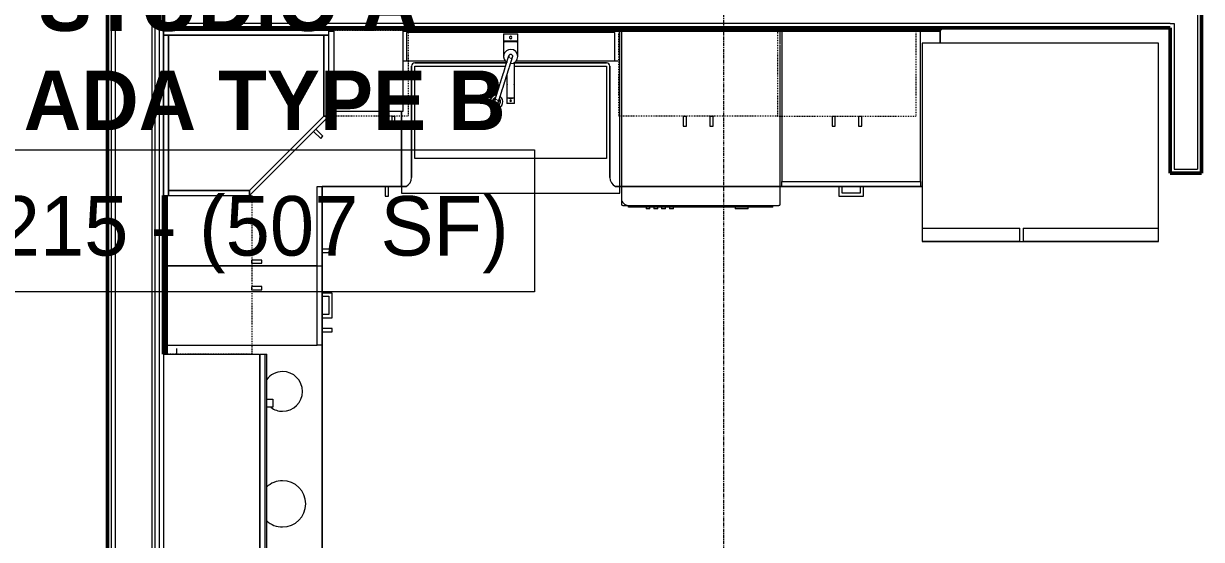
# Model space of a CAD drawing. Header units: inches. Extents: x -4218 to -1830, y 9767 to 12426.
# Drawn here: x -2933.2 to -2755.1, y 11369.9 to 11447.9 of the extents above; entities that cross this region are included whole.
import ezdxf

# ---------------------------------------------------------------- set-up
doc = ezdxf.new("R2010")
doc.units = ezdxf.units.IN
doc.header["$MEASUREMENT"] = 0
doc.linetypes.add('Dash', pattern=[0.25, 0.125, -0.125])
doc.linetypes.add('Grid Line 1_2_', pattern=[0.875, 0.5, -0.125, 0.125, -0.125])
for name, color, linetype, lineweight in [('0-1', 7, 'Continuous', 5), ('0-2', 252, 'Continuous', 9), ('A-AREA-IDEN', 2, 'Continuous', 9), ('A-WALL-1', 7, 'Continuous', 50), ('A-WALL-2', 250, 'Continuous', 13), ('A-WALL-3', 253, 'Continuous', 9), ('A-WALL-4', 252, 'Continuous', 9), ('A-WALL-5', 254, 'Continuous', 9), ('A-WALL-7', 113, 'Continuous', 9), ('I-WALL-1', 7, 'Continuous', 50), ('P-SANR-FIXT-1', 10, 'Continuous', 9), ('P-SANR-FIXT-3', 252, 'Continuous', 9), ('Q-CASE', 31, 'Continuous', 9), ('Q-CASE-1', 253, 'Continuous', 9), ('Q-CASE-2', 252, 'Continuous', 9), ('Q-CASE-3', 10, 'Continuous', 9), ('Q-CASE-4', 10, 'Dash', 9), ('Q-CASE-5', 254, 'Continuous', 9), ('Q-SPCQ-1', 10, 'Continuous', 9), ('Q-SPCQ-2', 253, 'Continuous', 9), ('Q-SPCQ-3', 252, 'Continuous', 9), ('Q-SPCQ-4', 254, 'Continuous', 9), ('S-GRID-1', 1, 'Grid Line 1_2_', 9)]:
    doc.layers.add(name, color=color, linetype=linetype, lineweight=lineweight)
doc.styles.add('Century Gothic', font='ufonts.com_century-gothic.ttf', dxfattribs={"height": 9})
doc.styles.add('Century Gothic_B', font='GOTHICB.TTF', dxfattribs={"height": 9})

# ---------------------------------------------------------------- blocks, each defined once
blk = doc.blocks.new('Refrigerator_-_Side-by-Side_6047 - 36_ X 30_-345559-BACKGROUND - 2ND FLOOR')
at = {"layer": 'Q-SPCQ-1'}
for p, q in [((17.87, 14.42), (-17.88, 14.42)), ((-17.88, 14.42), (-17.88, -15.58)), ((17.87, -15.58), (17.87, 14.42)), ((-17.88, -13.58), (-3.13, -13.58)), ((-17.88, -13.58), (-17.88, -15.58)), ((-3.13, -15.58), (-3.13, -13.58)), ((-2.63, -13.58), (17.87, -13.58)), ((-2.63, -13.58), (-2.63, -15.58)), ((17.87, -15.58), (17.87, -13.58)), ((-17.88, -15.58), (17.87, -15.58)), ((-3.13, -15.58), (-17.88, -15.58)), ((17.87, -15.58), (-2.63, -15.58))]:
    blk.add_line(p, q, dxfattribs=at)
blk = doc.blocks.new('Range - 24_ x 30_-V160-BACKGROUND - 2ND FLOOR')
at = {"layer": 'Q-SPCQ-1'}
blk.add_line((29.12, 22), (30, 22), dxfattribs=at)
for centre, radius, start, end in [((6.5, 6), 3.5, 81.0228, 98.9772), ((6.5, 6), 3.5, 136.4272, 180), ((6.5, 6), 3.5, 360, 43.6191), ((23.5, 6), 3, 143.9133, 180), ((23.5, 6), 3, 360, 53.8773), ((6.5, 6), 3.5, 180, 0), ((23.5, 6), 3, 180, 360)]:
    blk.add_arc(centre, radius, start, end, dxfattribs=at)
blk = doc.blocks.new('Dishwasher_15404 - 34_ counter-V15-BACKGROUND - 2ND FLOOR')
at = {"layer": 'Q-SPCQ-1'}
for p, q in [((26.68, 0), (24, 0)), ((26.87, -22.93), (26.87, -0.2)), ((27.12, -1.09), (26.87, -1.09)), ((27.12, -1.09), (27.12, -22.91)), ((27.37, -4.82), (27.12, -4.82)), ((27.37, -4.82), (27.37, -5.81)), ((27.12, -6.79), (27.37, -6.79)), ((27.37, -5.81), (27.37, -6.79)), ((27.37, -16.15), (27.12, -16.15)), ((27.12, -16.74), (27.37, -16.74)), ((27.37, -17.33), (27.12, -17.33)), ((27.37, -16.15), (27.37, -16.74)), ((27.37, -17.33), (27.37, -17.92)), ((27.12, -17.92), (27.37, -17.92)), ((27.37, -18.51), (27.12, -18.51)), ((27.12, -19.1), (27.37, -19.1)), ((27.37, -18.51), (27.37, -19.1)), ((27.37, -19.69), (27.12, -19.69)), ((27.12, -20.28), (27.37, -20.28)), ((27.37, -19.69), (27.37, -20.28)), ((27.12, -22.91), (26.87, -22.91)), ((26.87, -23.8), (26.87, -22.93)), ((24, -24), (25.8, -24)), ((25.8, -24), (26.68, -24))]:
    blk.add_line(p, q, dxfattribs=at)
for centre, radius, start, end in [((26.68, -0.2), 0.197, 360, 90), ((26.68, -0.2), 0.197, 15, 90), ((25.8, -22.93), 1.07, 270, 0), ((26.68, -23.8), 0.197, 270, 0)]:
    blk.add_arc(centre, radius, start, end, dxfattribs=at)
at = {"layer": 'Q-SPCQ-2'}
for p, q in [((0.37, 0), (0, 0)), ((0, -24), (0.37, -24))]:
    blk.add_line(p, q, dxfattribs=at)
at = {"layer": 'Q-SPCQ-3'}
for p, q in [((2.55, 0), (0.37, 0)), ((24, 0), (2.64, 0)), ((0.37, -24), (5.07, -24)), ((5.1, -24), (24, -24))]:
    blk.add_line(p, q, dxfattribs=at)
at = {"layer": 'Q-SPCQ-4'}
blk.add_line((0, 0), (0, -24), dxfattribs=at)
blk = doc.blocks.new('30quot_MicrowaveVent_11166 - 70cm miele oven-2322118-BACKGROUND - 2ND FLOOR')
at = {"layer": 'Q-CASE-3'}
for p, q in [((-14.2, -14.49), (-14.2, 0)), ((15.68, 0), (-14.2, 0)), ((15.68, 0), (15.68, -14.49)), ((15.68, -14.49), (-14.2, -14.49)), ((-14.2, -14.61), (15.68, -14.61)), ((-14.2, -15.39), (-14.2, -14.61)), ((-14.2, -15.6), (-14.2, -15.39)), ((-14.2, -15.39), (15.68, -15.39)), ((-14.2, -15.6), (15.68, -15.6)), ((7.69, -16.55), (7.69, -15.63)), ((8.88, -15.63), (8.88, -16.55)), ((15.68, -14.61), (15.68, -15.39)), ((15.68, -15.39), (15.68, -15.6)), ((7.69, -16.6), (8.88, -16.6))]:
    blk.add_line(p, q, dxfattribs=at)
blk = doc.blocks.new('Single Door 1 Drawer 211 - 211 Base Cabinet Single Door1 Drawer 12_-2709705-BACKGROUND - 2ND FLOOR')
at = {"layer": 'Q-CASE-1'}
for p, q in [((-1.27, 24), (-1.76, 24)), ((-11.26, 0.37), (-11.26, 0)), ((0.74, 0), (0.74, 0.37))]:
    blk.add_line(p, q, dxfattribs=at)
at = {"layer": 'Q-CASE-2'}
for p, q in [((-11.26, 24), (0.74, 24)), ((-11.26, 23.25), (-11.26, 24)), ((0.74, 23.25), (-11.26, 23.25)), ((-11.26, 23.25), (-11.26, 0.37)), ((-6.64, 24), (-7.14, 24)), ((-3.89, 24), (-3.39, 24)), ((-1.27, 24), (-1.76, 24)), ((0.74, 24), (0.74, 23.25)), ((0.74, 0.37), (0.74, 23.25))]:
    blk.add_line(p, q, dxfattribs=at)
at = {"layer": 'Q-CASE-3'}
for p, q in [((-3.39, 25.5), (-7.14, 25.5)), ((-7.14, 25.5), (-7.14, 24)), ((-6.64, 24), (-6.64, 25)), ((-6.64, 25), (-3.89, 25)), ((-3.89, 25), (-3.89, 24)), ((-3.39, 24), (-3.39, 25.5)), ((-1.27, 25.5), (-1.76, 25.5)), ((-1.76, 25.5), (-1.76, 24)), ((-1.27, 24), (-1.27, 25.5))]:
    blk.add_line(p, q, dxfattribs=at)
at = {"layer": 'Q-CASE-5'}
blk.add_line((-11.26, 0), (0.74, 0), dxfattribs=at)
blk = doc.blocks.new('Base Cabinet Corner 197 - Base Cabinet Corner 197-V159-BACKGROUND - 2ND FLOOR')
at = {"layer": 'Q-CASE-1'}
for p, q in [((-22.89, 36), (-23.26, 36)), ((10.73, 24), (10.24, 24)), ((12.74, 0), (12.74, 0.37))]:
    blk.add_line(p, q, dxfattribs=at)
at = {"layer": 'Q-CASE-2'}
for p, q in [((0.74, 36), (-10.64, 36)), ((0.74, 23.25), (0.74, 36)), ((0.74, 24), (0.74, 36)), ((0.73, 33.51), (0.73, 34)), ((12.74, 24), (0.74, 24)), ((0.74, 23.25), (0.74, 24)), ((12.74, 23.25), (0.74, 23.25)), ((10.73, 24), (10.24, 24)), ((12.74, 0.37), (12.74, 24))]:
    blk.add_line(p, q, dxfattribs=at)
at = {"layer": 'Q-CASE-3'}
for p, q in [((2.23, 34), (0.74, 34)), ((2.23, 33.51), (2.23, 34)), ((0.74, 33.51), (2.23, 33.51)), ((10.73, 25.5), (10.24, 25.5)), ((10.24, 25.5), (10.24, 24)), ((10.73, 24), (10.73, 25.5))]:
    blk.add_line(p, q, dxfattribs=at)
at = {"layer": 'Q-CASE-5'}
for p, q in [((-23.26, 36), (-23.26, 0)), ((-23.26, 0), (-22.89, 0)), ((-22.89, 0), (2.11, 0)), ((2.11, 0), (12.74, 0))]:
    blk.add_line(p, q, dxfattribs=at)
blk = doc.blocks.new('Vanity Cabinet-Double Door - 33_-V18-BACKGROUND - 2ND FLOOR')
at = {"layer": 'Q-CASE-1'}
for p, q in [((-15.76, 0.38), (-15.76, 0)), ((-15.76, 0.38), (-15.76, 0)), ((17.24, 0), (17.24, 0.38)), ((17.24, 0), (17.24, 0.38))]:
    blk.add_line(p, q, dxfattribs=at)
at = {"layer": 'Q-CASE-2'}
for p, q in [((-15.76, 5.06), (-15.76, 0.38)), ((-15.76, 5.06), (-15.76, 0.38)), ((-15.01, 5.06), (-15.01, 0.75)), ((16.49, 0.75), (16.49, 5.06)), ((-15.01, 0.75), (16.49, 0.75))]:
    blk.add_line(p, q, dxfattribs=at)
at = {"layer": 'Q-CASE-5'}
blk.add_line((-15.76, 0), (17.24, 0), dxfattribs=at)
blk.add_line((-15.76, 0), (17.24, 0), dxfattribs=at)
blk.add_line((-15.76, 0), (17.24, 0), dxfattribs=at)
blk = doc.blocks.new('Base Cabinet 3 Drawer 230 - Base Cabinet 3 Drawer 230 21_-V32-BACKGROUND - 2ND FLOOR')
at = {"layer": 'Q-CASE-1'}
for p, q in [((-0.64, 24), (-1.14, 24)), ((2.11, 24), (2.61, 24)), ((-9.76, 0.31), (-9.76, 0.01)), ((11.24, 0), (11.24, 0.38))]:
    blk.add_line(p, q, dxfattribs=at)
at = {"layer": 'Q-CASE-2'}
for p, q in [((-9.76, 24), (11.24, 24)), ((-9.76, 23.25), (-9.76, 24)), ((11.24, 23.25), (-9.76, 23.25)), ((-9.76, 23.25), (-9.76, 0.38)), ((-0.64, 24), (-1.14, 24)), ((2.11, 24), (2.61, 24)), ((11.24, 24), (11.24, 23.25)), ((11.24, 2.61), (11.24, 23.25)), ((11.24, 0.38), (11.24, 2.52))]:
    blk.add_line(p, q, dxfattribs=at)
at = {"layer": 'Q-CASE-3'}
for p, q in [((2.61, 25.5), (-1.14, 25.5)), ((-1.14, 25.5), (-1.14, 24)), ((-0.64, 24), (-0.64, 25)), ((-0.64, 25), (2.11, 25)), ((2.11, 25), (2.11, 24)), ((2.61, 24), (2.61, 25.5))]:
    blk.add_line(p, q, dxfattribs=at)
at = {"layer": 'Q-CASE-5'}
for p, q in [((-0.64, 24), (-1.14, 24)), ((2.11, 24), (2.61, 24)), ((-9.76, 0), (11.24, 0))]:
    blk.add_line(p, q, dxfattribs=at)
blk = doc.blocks.new('308 - 308 x 24_-2727442-BACKGROUND - 2ND FLOOR')
at = {"layer": 'Q-CASE'}
for p, q in [((0, 25.19), (-12, 13.19)), ((0, 24.44), (0, 25.19)), ((-11.25, 13.19), (0, 24.44)), ((-12, 13.19), (-11.25, 13.19))]:
    blk.add_line(p, q, dxfattribs=at)
at = {"layer": 'Q-CASE-3'}
for p, q in [((0, 25.19), (0, 24.44)), ((12.25, 25.19), (0, 25.19)), ((12.25, 24.44), (12.25, 25.19)), ((13, 25.19), (12.25, 25.19)), ((12.25, 25.19), (12.25, 0.94)), ((13, 0.94), (13, 25.19)), ((0, 24.44), (-11.25, 13.19)), ((12.25, 24.44), (0, 24.44)), ((0, 24.44), (12.25, 24.44)), ((12.25, 0.94), (12.25, 24.44)), ((-10.76, 16.55), (-11.11, 16.2)), ((-11.11, 16.2), (-10.05, 15.14)), ((-9.7, 15.49), (-10.76, 16.55)), ((-12, 13.19), (-12, 0.94)), ((-11.25, 13.19), (-12, 13.19)), ((-11.25, 13.19), (-11.25, 0.94)), ((-11.25, 0.94), (-11.25, 13.19)), ((-12, 0.94), (-11.25, 0.94)), ((13, 0.94), (-12, 0.94)), ((-12, 0.94), (-12, 0.19)), ((-12, 0.19), (13, 0.19)), ((-11.25, 0.94), (12.25, 0.94)), ((12.25, 0.94), (13, 0.94)), ((13, 0.19), (13, 0.94))]:
    blk.add_line(p, q, dxfattribs=at)
blk = doc.blocks.new('300 Series Wall Hung Cabinet_302 - 24_ X 24_-2590484-BACKGROUND - 2ND FLOOR')
at = {"layer": 'Q-CASE-3'}
for p, q in [((-1.76, 14.69), (-2.25, 14.69)), ((-2.25, 14.69), (-2.25, 13.19)), ((-1.76, 13.19), (-1.76, 14.69)), ((2.24, 14.69), (1.75, 14.69)), ((1.75, 14.69), (1.75, 13.19)), ((2.24, 13.19), (2.24, 14.69)), ((-1.76, 13.19), (-2.25, 13.19)), ((2.24, 13.19), (1.75, 13.19))]:
    blk.add_line(p, q, dxfattribs=at)
at = {"layer": 'Q-CASE-4'}
for p, q in [((-12, 0.19), (-12, 13.19)), ((-12, 13.19), (12, 13.19)), ((12, 13.19), (12, 0.19)), ((12, 0.19), (-12, 0.19))]:
    blk.add_line(p, q, dxfattribs=at)
blk = doc.blocks.new('300 Series Wall Hung Cabinet_301 - 12_ x 24_-2730234-BACKGROUND - 2ND FLOOR')
at = {"layer": 'Q-CASE-3'}
for p, q in [((-3.51, 14.69), (-4, 14.69)), ((-4, 14.69), (-4, 13.19)), ((-3.51, 13.19), (-3.51, 14.69)), ((-3.51, 13.19), (-4, 13.19)), ((5.25, 12.44), (-5.25, 12.44)), ((-5.25, 12.44), (-5.25, 0.19)), ((5.25, 0.19), (5.25, 12.44)), ((-5.25, 0.19), (5.25, 0.19))]:
    blk.add_line(p, q, dxfattribs=at)
at = {"layer": 'Q-CASE-4'}
for p, q in [((-6, 0.19), (-6, 13.19)), ((-6, 13.19), (6, 13.19)), ((6, 13.19), (6, 0.19)), ((6, 0.19), (-6, 0.19))]:
    blk.add_line(p, q, dxfattribs=at)
blk = doc.blocks.new('kitchen_faucet_14143 - kitchen_faucet_14143-V165-BACKGROUND - 2ND FLOOR')
at = {"layer": 'P-SANR-FIXT-1'}
for p, q in [((-7.58, 2.4), (-8.24, 2.4)), ((-8.24, 2.2), (-7.58, 2.2)), ((-6.99, 1.91), (-7.41, 2.04)), ((-7.23, 2.59), (-6.81, 2.46)), ((-6.3, 0.57), (-7.09, 0.57)), ((-7.09, -0.57), (-7.09, 0.57)), ((-2.83, 0.59), (-6.3, 0.59)), ((-6.3, 0.57), (-6.3, 0.59)), ((-6.3, 0.42), (-6.3, 0.5)), ((-6.3, 0.3), (-6.3, 0.4)), ((-6.3, 0.29), (-6.3, 0.15)), ((-6.3, 0.15), (-6.3, 0.29)), ((-6.3, 0.15), (-6.3, -0.15)), ((-6.3, -0.15), (-6.3, 0.15)), ((-3.97, 0.59), (-4.89, 0.59)), ((-0.9, 0.59), (-0.94, 0.59)), ((2.26, 1.08), (0, 1.08)), ((2.34, 1.02), (2.1, 1.02)), ((2.26, 1.08), (2.26, -1.08)), ((3.44, 1.08), (2.34, 1.08)), ((2.34, -1.08), (2.34, 1.08)), ((3.44, 1.08), (3.44, -1.08)), ((-7.09, -0.57), (-6.3, -0.57)), ((-6.3, -0.15), (-6.3, -0.29)), ((-6.3, -0.29), (-6.3, -0.15)), ((-6.3, -0.4), (-6.3, -0.3)), ((-6.3, -0.5), (-6.3, -0.42)), ((-6.3, -0.59), (-6.3, -0.51)), ((-6.3, -0.59), (-0.9, -0.59)), ((-4.89, -0.59), (-3.97, -0.59)), ((0, -1.08), (2.26, -1.08)), ((2.1, -1.02), (2.34, -1.02)), ((2.34, -1.08), (3.44, -1.08))]:
    blk.add_line(p, q, dxfattribs=at)
at = {"layer": 'P-SANR-FIXT-1', "flags": 128}
for points in [[(-6.52, 2.15), (-6.53, 2.23), (-6.56, 2.3), (-6.61, 2.36), (-6.67, 2.41), (-6.74, 2.44), (-6.82, 2.45), (-6.9, 2.44), (-6.97, 2.41), (-7.03, 2.36), (-7.08, 2.3), (-7.1, 2.23), (-7.11, 2.15)], [(-7.11, 2.15), (-7.1, 2.08), (-7.08, 2), (-7.03, 1.94), (-6.97, 1.9), (-6.9, 1.87), (-6.82, 1.86), (-6.74, 1.87), (-6.67, 1.9), (-6.61, 1.94), (-6.56, 2)], [(-6.91, 1.87), (-6.91, 1.87), (-6.91, 1.87), (-6.9, 1.87), (-6.9, 1.87), (-6.9, 1.87), (-6.89, 1.87), (-6.89, 1.86), (-6.88, 1.86), (-6.88, 1.86), (-6.87, 1.86), (-6.86, 1.86), (-6.71, 1.81), (-6.69, 1.8), (-6.68, 1.8), (-6.51, 1.75), (-6.49, 1.74), (-6.46, 1.73), (-6.43, 1.72), (-6.41, 1.71), (-6.38, 1.7), (-6.35, 1.69), (-6.32, 1.68), (-6.29, 1.67), (-6.26, 1.66), (-6.22, 1.65), (-6.19, 1.64), (-6.16, 1.63), (-6.12, 1.62), (-6.09, 1.61), (-6.05, 1.6), (-6.01, 1.59), (-5.98, 1.58), (-5.94, 1.56), (-5.9, 1.55), (-5.86, 1.54), (-5.82, 1.53), (-5.78, 1.51), (-5.74, 1.5), (-5.69, 1.49), (-5.65, 1.47), (-5.61, 1.46), (-5.56, 1.45), (-5.52, 1.43), (-5.47, 1.42), (-5.42, 1.4), (-5.38, 1.39), (-5.33, 1.37), (-5.28, 1.36), (-5.23, 1.34), (-5.18, 1.33), (-4.48, 1.1), (-4.42, 1.09), (-4.36, 1.07), (-4.31, 1.05), (-4.25, 1.03), (-4.19, 1.01), (-4.13, 0.99), (-4.07, 0.98), (-4.02, 0.96), (-3.96, 0.94), (-3.9, 0.92), (-3.84, 0.9), (-3.78, 0.88), (-3.72, 0.86), (-3.66, 0.85), (-3.6, 0.83), (-3.54, 0.81), (-3.48, 0.79), (-3.42, 0.77), (-3.36, 0.75), (-3.3, 0.73), (-3.24, 0.71), (-3.18, 0.69), (-3.12, 0.68), (-3.06, 0.66), (-3, 0.64), (-2.94, 0.62), (-2.88, 0.6), (-2.83, 0.58), (-2.77, 0.56), (-2.71, 0.55), (-2.65, 0.53), (-2.03, 0.33), (-1.98, 0.32), (-1.93, 0.3), (-1.88, 0.28), (-1.83, 0.27), (-1.78, 0.25), (-1.54, 0.18), (-1.49, 0.16), (-1.45, 0.15), (-1.4, 0.13), (-1.36, 0.12), (-1.31, 0.1), (-1.27, 0.09), (-1.23, 0.08), (-1.18, 0.06), (-1.14, 0.05), (-1.1, 0.04), (-1.06, 0.03), (-1.03, 0.01), (-0.99, 0), (-0.95, -0.01), (-0.91, -0.02), (-0.88, -0.03), (-0.84, -0.04), (-0.81, -0.05), (-0.77, -0.07), (-0.74, -0.08), (-0.71, -0.09), (-0.68, -0.1), (-0.65, -0.11), (-0.62, -0.11), (-0.59, -0.12), (-0.56, -0.13), (-0.53, -0.14), (-0.51, -0.15), (-0.48, -0.16), (-0.45, -0.17), (-0.43, -0.17), (-0.41, -0.18), (-0.38, -0.19), (-0.36, -0.2), (-0.34, -0.2), (-0.32, -0.21), (-0.3, -0.21), (-0.28, -0.22), (-0.26, -0.23), (-0.25, -0.23), (-0.23, -0.24), (-0.21, -0.24), (-0.2, -0.25), (-0.18, -0.25), (-0.17, -0.26), (-0.16, -0.26), (-0.15, -0.26), (-0.14, -0.27), (-0.13, -0.27), (-0.12, -0.27), (-0.11, -0.28), (-0.1, -0.28), (-0.09, -0.28), (-0.09, -0.28), (-0.08, -0.28), (-0.08, -0.29), (-0.07, -0.29), (-0.07, -0.29), (-0.07, -0.29), (-0.07, -0.29), (-0.06, -0.29)], [(-6.73, 2.43), (-6.73, 2.43), (-6.73, 2.43), (-6.73, 2.43), (-6.72, 2.43), (-6.72, 2.43), (-6.72, 2.43), (-6.71, 2.43), (-6.71, 2.43), (-6.7, 2.42), (-6.69, 2.42), (-6.68, 2.42), (-6.53, 2.37), (-6.52, 2.37), (-6.5, 2.36), (-6.48, 2.35), (-6.46, 2.35), (-6.44, 2.34), (-6.42, 2.33), (-6.39, 2.33), (-6.37, 2.32), (-6.34, 2.31), (-6.32, 2.3), (-6.29, 2.3), (-6.27, 2.29), (-6.24, 2.28), (-6.21, 2.27), (-6.18, 2.26), (-6.15, 2.25), (-6.12, 2.24), (-6.09, 2.23), (-6.06, 2.22), (-6.03, 2.21), (-5.99, 2.2), (-5.96, 2.19), (-5.92, 2.18), (-5.89, 2.17), (-5.85, 2.16), (-5.81, 2.14), (-5.78, 2.13), (-5.74, 2.12), (-5.7, 2.11), (-5.66, 2.1), (-5.62, 2.08), (-5.58, 2.07), (-5.53, 2.06), (-5.49, 2.04), (-5.45, 2.03), (-5.4, 2.01), (-5.36, 2), (-5.31, 1.99), (-5.27, 1.97), (-5.22, 1.96), (-5.17, 1.94), (-5.12, 1.93), (-5.07, 1.91), (-5.02, 1.9), (-4.97, 1.88), (-4.92, 1.86), (-4.87, 1.85), (-4.82, 1.83), (-4.77, 1.81), (-4.71, 1.8), (-4.66, 1.78), (-4.61, 1.76), (-4.55, 1.75), (-4.5, 1.73), (-4.44, 1.71), (-4.39, 1.69), (-4.33, 1.68), (-4.27, 1.66), (-4.22, 1.64), (-4.16, 1.62), (-4.1, 1.6), (-4.04, 1.59), (-3.99, 1.57), (-3.93, 1.55), (-3.87, 1.53), (-3.81, 1.51), (-3.75, 1.49), (-3.69, 1.47), (-3.63, 1.46), (-3.57, 1.44), (-3.51, 1.42), (-3.45, 1.4), (-3.39, 1.38), (-3.33, 1.36), (-3.27, 1.34), (-3.21, 1.32), (-3.15, 1.31), (-3.09, 1.29), (-3.03, 1.27), (-2.97, 1.25), (-2.92, 1.23), (-2.86, 1.21), (-2.8, 1.19), (-2.74, 1.17), (-2.68, 1.16), (-2.62, 1.14), (-2.56, 1.12), (-2.51, 1.1), (-1.88, 0.9), (-1.83, 0.89), (-1.78, 0.87), (-1.73, 0.85), (-1.67, 0.84), (-1.62, 0.82), (-1.4, 0.75), (-1.35, 0.74), (-1.3, 0.72), (-1.26, 0.71), (-1.21, 0.69), (-1.17, 0.68), (-1.12, 0.66), (-1.08, 0.65), (-1.04, 0.64), (-1, 0.62), (-0.96, 0.61), (-0.92, 0.6), (-0.88, 0.59), (-0.84, 0.57), (-0.8, 0.56), (-0.76, 0.55), (-0.73, 0.54), (-0.69, 0.53), (-0.66, 0.52), (-0.62, 0.51), (-0.59, 0.5), (-0.56, 0.49), (-0.52, 0.47), (-0.49, 0.47), (-0.46, 0.46), (-0.43, 0.45), (-0.4, 0.44), (-0.38, 0.43), (-0.35, 0.42), (-0.32, 0.41), (-0.3, 0.4), (-0.27, 0.4), (-0.25, 0.39), (-0.22, 0.38), (-0.2, 0.37), (-0.18, 0.37), (-0.16, 0.36), (-0.14, 0.35), (-0.12, 0.35), (-0.1, 0.34), (-0.08, 0.34), (-0.06, 0.33), (-0.05, 0.32), (-0.03, 0.32), (-0.02, 0.32), (0, 0.31), (0.01, 0.31), (0.02, 0.3), (0.03, 0.3), (0.04, 0.3), (0.05, 0.29), (0.06, 0.29), (0.07, 0.29), (0.08, 0.28), (0.09, 0.28), (0.09, 0.28), (0.1, 0.28), (0.1, 0.28), (0.11, 0.28), (0.11, 0.28), (0.11, 0.27), (0.11, 0.27), (0.11, 0.27)], [(-0.27, 0.02), (-0.27, -0.06), (-0.24, -0.13), (-0.2, -0.2), (-0.15, -0.25), (-0.08, -0.28), (0, -0.3), (0.08, -0.3), (0.15, -0.28), (0.21, -0.23), (0.27, -0.18)], [(0.27, -0.18), (0.3, -0.11), (0.32, -0.03), (0.31, 0.04), (0.29, 0.12), (0.25, 0.18), (0.19, 0.23), (0.13, 0.27), (0.05, 0.29), (-0.03, 0.28), (-0.1, 0.26), (-0.17, 0.22), (-0.22, 0.16)]]:
    blk.add_lwpolyline(points, dxfattribs=at)
at = {"layer": 'P-SANR-FIXT-1'}
for centre, radius, start, end in [((-6.83, 2.16), 0.984, 176.3754, 180), ((-6.83, 2.16), 0.984, 180, 324.7601), ((-6.83, 2.16), 0.984, 0, 165), ((-6.83, 2.16), 0.63, 10.3084, 180), ((-6.83, 2.16), 0.63, 180, 315), ((-6.83, 2.16), 0.591, 132.8835, 180), ((-6.83, 2.16), 0.591, 180, 191.3603), ((-6.83, 2.16), 0.591, 191.3603, 312.7731), ((-6.83, 2.16), 0.591, 14.7648, 132.8835), ((-6.69, 0), 0.118, 0, 180), ((0, 0), 1.08, 177.6189, 180), ((0, 0), 1.08, 0, 147.4712), ((2.88, 0), 0.197, 360, 180), ((-6.69, 0), 0.118, 180, 360), ((0, 0), 1.08, 180, 360), ((2.88, 0), 0.197, 180, 360)]:
    blk.add_arc(centre, radius, start, end, dxfattribs=at)
for centre, major_axis, ratio, start_param, end_param in [((-8.24, 2.3), (0, 0.0984), 0.984808, 4.712389, 7.853982), ((-8.24, 2.3), (0, 0.0984), 0.984808, 1.570796, 4.712389), ((-3.97, 0), (0, 0.591), 0.906308, 6.021386, 6.806784), ((-3.97, 0), (0, 0.591), 0.906308, 2.617994, 3.403392)]:
    blk.add_ellipse(centre, major_axis=major_axis, ratio=ratio, start_param=start_param, end_param=end_param, dxfattribs=at)
blk = doc.blocks.new('Stainless Steel Farmhous Kitchen Sink - Stainless Steel Farmhous Kitchen Sink-V71-BACKGROUND - 2ND FLOOR')
at = {"layer": 'P-SANR-FIXT-1'}
for p, q in [((-33, 22.2), (-33, 21.19)), ((0, 22.2), (-33, 22.2)), ((0, 21.19), (0, 22.2)), ((-31, 3), (-31, 16.96)), ((-31, 16.96), (-2, 16.96)), ((-2, 16.96), (-2, 3)), ((-17.09, 3), (-31, 3)), ((-2, 3), (-15.75, 3))]:
    blk.add_line(p, q, dxfattribs=at)
at = {"layer": 'P-SANR-FIXT-3'}
for p, q in [((-33, 21.19), (-33, 2.32)), ((0, 9.81), (0, 21.19)), ((-33, 2.25), (-17.32, 2.25)), ((-15.68, 2.25), (-0.25, 2.25))]:
    blk.add_line(p, q, dxfattribs=at)
blk = doc.blocks.new('300 Series Wall Hung Cabinet_302 - 21_ X 24_-2838280-BACKGROUND - 2ND FLOOR')
at = {"layer": 'Q-CASE-3'}
for p, q in [((-2.25, -13.19), (-1.76, -13.19)), ((-2.25, -13.19), (-2.25, -14.69)), ((-1.76, -14.69), (-1.76, -13.19)), ((1.75, -13.19), (2.24, -13.19)), ((1.75, -13.19), (1.75, -14.69)), ((2.24, -14.69), (2.24, -13.19)), ((-2.25, -14.69), (-1.76, -14.69)), ((1.75, -14.69), (2.24, -14.69))]:
    blk.add_line(p, q, dxfattribs=at)
at = {"layer": 'Q-CASE-4'}
for p, q in [((10.5, -0.19), (-10.5, -0.19)), ((-10.5, -0.19), (-10.5, -13.19)), ((10.5, -13.19), (10.5, -0.19)), ((-10.5, -13.19), (10.5, -13.19))]:
    blk.add_line(p, q, dxfattribs=at)
blk = doc.blocks.new('CTR - 1st Phase - Unit Layouts_rvt-1-BACKGROUND - 2ND FLOOR')
at = {"layer": 'A-WALL-1'}
for p, q in [((-2755.1, 11425.23), (-2755.1, 11528.14)), ((-2912.7, 11451.36), (-2912.7, 11447.86)), ((-2912.7, 11447.86), (-2912.7, 11447.24)), ((-2912.7, 11447.24), (-2759.85, 11447.24)), ((-2794.6, 11447.24), (-2912.07, 11447.24)), ((-2912.07, 11447.24), (-2912.07, 11446.86)), ((-2887.07, 11446.86), (-2886.32, 11446.86)), ((-2875.82, 11446.86), (-2794.6, 11446.86)), ((-2794.6, 11446.86), (-2794.6, 11447.24)), ((-2759.85, 11447.24), (-2759.85, 11425.23)), ((-2759.85, 11425.23), (-2759.22, 11425.23)), ((-2759.22, 11425.23), (-2755.72, 11425.23)), ((-2755.72, 11425.23), (-2755.1, 11425.23)), ((-2912.07, 11421.86), (-2912.07, 11397.86)), ((-2911.7, 11397.86), (-2911.7, 11421.86))]:
    blk.add_line(p, q, dxfattribs=at)
at = {"layer": 'A-WALL-2'}
for p, q in [((-2755.72, 11528.14), (-2755.72, 11425.85)), ((-2759.85, 11447.86), (-2912.07, 11447.86)), ((-2759.85, 11447.86), (-2759.22, 11447.86)), ((-2759.22, 11447.86), (-2759.22, 11425.85)), ((-2759.22, 11425.85), (-2755.72, 11425.85))]:
    blk.add_line(p, q, dxfattribs=at)
at = {"layer": 'A-WALL-3'}
for p, q in [((-2794.6, 11447.24), (-2912.07, 11447.24)), ((-2912.07, 11446.86), (-2912.07, 11447.24)), ((-2911.7, 11446.86), (-2887.07, 11446.86)), ((-2912.07, 11421.86), (-2912.07, 11397.86))]:
    blk.add_line(p, q, dxfattribs=at)
at = {"layer": 'A-WALL-4'}
for p, q in [((-2887.07, 11446.86), (-2886.32, 11446.86)), ((-2875.82, 11446.86), (-2794.6, 11446.86)), ((-2794.6, 11447.24), (-2794.6, 11446.86)), ((-2911.7, 11397.86), (-2911.7, 11421.86))]:
    blk.add_line(p, q, dxfattribs=at)
at = {"layer": 'A-WALL-5'}
blk.add_line((-2912.07, 11446.86), (-2912.07, 11421.86), dxfattribs=at)
at = {"layer": 'A-WALL-7'}
for p, q in [((-2912.07, 11447.24), (-2912.07, 11446.86)), ((-2794.6, 11447.24), (-2912.07, 11447.24)), ((-2912.07, 11447.24), (-2794.6, 11447.24)), ((-2912.07, 11446.86), (-2912.07, 11447.24)), ((-2912.07, 11446.86), (-2912.07, 11421.86)), ((-2912.07, 11421.86), (-2912.07, 11446.86)), ((-2794.6, 11446.86), (-2794.6, 11447.24)), ((-2794.6, 11447.24), (-2794.6, 11446.86)), ((-2794.6, 11444.93), (-2794.6, 11446.86)), ((-2794.6, 11446.86), (-2794.6, 11444.93)), ((-2874.57, 11424.58), (-2874.57, 11441.43)), ((-2874.57, 11441.43), (-2874.57, 11424.58)), ((-2874.07, 11441.93), (-2860.17, 11441.93)), ((-2860.17, 11441.93), (-2874.07, 11441.93)), ((-2858.99, 11441.93), (-2845.07, 11441.93)), ((-2845.07, 11441.93), (-2858.99, 11441.93)), ((-2844.57, 11441.43), (-2844.57, 11424.58)), ((-2844.57, 11424.58), (-2844.57, 11441.43)), ((-2888.07, 11292.98), (-2888.07, 11423.24)), ((-2888.07, 11423.24), (-2875.4, 11423.24)), ((-2875.4, 11423.24), (-2888.07, 11423.24)), ((-2888.07, 11423.24), (-2888.07, 11292.98)), ((-2843.75, 11423.24), (-2797.32, 11423.24)), ((-2797.32, 11423.24), (-2843.75, 11423.24)), ((-2912.07, 11421.86), (-2912.07, 11397.86)), ((-2912.07, 11397.86), (-2912.07, 11421.86))]:
    blk.add_line(p, q, dxfattribs=at)
for centre, radius, start, end in [((-2874.07, 11441.43), 0.5, 90, 180), ((-2874.07, 11441.43), 0.5, 90, 180), ((-2845.07, 11441.43), 0.5, 0, 90), ((-2845.07, 11441.43), 0.5, 0, 90), ((-2876.07, 11424.58), 1.5, 296.6515, 0), ((-2876.07, 11424.58), 1.5, 296.6515, 0), ((-2843.07, 11424.58), 1.5, 180, 243.3485), ((-2843.07, 11424.58), 1.5, 180, 243.3485)]:
    blk.add_arc(centre, radius, start, end, dxfattribs=at)
at = {"layer": '0-2'}
for name, p, rotation in [('Base Cabinet Corner 197 - Base Cabinet Corner 197-V159-BACKGROUND - 2ND FLOOR', (-2912.07, 11423.98), 270.0000000000522), ('308 - 308 x 24_-2727442-BACKGROUND - 2ND FLOOR', (-2899.07, 11447.05), 180), ('300 Series Wall Hung Cabinet_301 - 12_ x 24_-2730234-BACKGROUND - 2ND FLOOR', (-2881.07, 11447.05), 180), ('Vanity Cabinet-Double Door - 33_-V18-BACKGROUND - 2ND FLOOR', (-2858.84, 11447.24), 180), ('kitchen_faucet_14143 - kitchen_faucet_14143-V165-BACKGROUND - 2ND FLOOR', (-2859.57, 11442.88), 90.00000000001617), ('300 Series Wall Hung Cabinet_302 - 24_ X 24_-2590484-BACKGROUND - 2ND FLOOR', (-2831.22, 11447.05), 180), ('Dishwasher_15404 - 34_ counter-V15-BACKGROUND - 2ND FLOOR', (-2818.82, 11447.24), 269.9999999999322), ('Base Cabinet 3 Drawer 230 - Base Cabinet 3 Drawer 230 21_-V32-BACKGROUND - 2ND FLOOR', (-2807.34, 11447.24), 180), ('Stainless Steel Farmhous Kitchen Sink - Stainless Steel Farmhous Kitchen Sink-V71-BACKGROUND - 2ND FLOOR', (-2876.07, 11444.43), 180), ('300 Series Wall Hung Cabinet_302 - 24_ X 24_-2590484-BACKGROUND - 2ND FLOOR', (-2911.89, 11409.86), 270.0000000000061), ('Single Door 1 Drawer 211 - 211 Base Cabinet Single Door1 Drawer 12_-2709705-BACKGROUND - 2ND FLOOR', (-2912.07, 11399.98), 270.0000000000516), ('Range - 24_ x 30_-V160-BACKGROUND - 2ND FLOOR', (-2888.07, 11368.74), 89.99999999994459), ('30quot_MicrowaveVent_11166 - 70cm miele oven-2322118-BACKGROUND - 2ND FLOOR', (-2912.07, 11382.18), 90.00000000000742)]:
    blk.add_blockref(name, p, dxfattribs=dict(at, rotation=rotation))
for name, p in [('300 Series Wall Hung Cabinet_302 - 21_ X 24_-2838280-BACKGROUND - 2ND FLOOR', (-2808.72, 11447.05)), ('Refrigerator_-_Side-by-Side_6047 - 36_ X 30_-345559-BACKGROUND - 2ND FLOOR', (-2779.45, 11430.5))]:
    blk.add_blockref(name, p, dxfattribs=at)
blk = doc.blocks.new('CTR - 1st Phase - Common Walls_rvt-1-BACKGROUND - 2ND FLOOR')
at = {"layer": 'A-WALL-2'}
for p, q in [((-2919.95, 11255.64), (-2919.95, 11640.61)), ((-2919.32, 11255.64), (-2919.32, 11640.61)), ((-2913.82, 11255.64), (-2913.82, 11640.61)), ((-2913.32, 11255.64), (-2913.32, 11640.61)), ((-2912.7, 11255.64), (-2912.7, 11640.61))]:
    blk.add_line(p, q, dxfattribs=at)
at = {"layer": 'I-WALL-1'}
for p, q in [((-2912.07, 11446.86), (-2912.07, 11640.61)), ((-2920.57, 11573.36), (-2920.57, 11255.64)), ((-2912.07, 11397.86), (-2912.07, 11421.86))]:
    blk.add_line(p, q, dxfattribs=at)

msp = doc.modelspace()

# ---------------------------------------------------------------- linework, layer by layer
at = {"layer": 'A-AREA-IDEN', "flags": 128}
msp.add_lwpolyline([(-2940.47, 11428.78), (-2855.97, 11428.78), (-2855.97, 11407.28), (-2940.47, 11407.28)], close=True, dxfattribs=at)
at = {"layer": 'S-GRID-1'}
msp.add_line((-2827.32, 9836.18), (-2827.32, 12376.81), dxfattribs=at)

# ---------------------------------------------------------------- block references
at = {"layer": '0-1'}
for name in ['CTR - 1st Phase - Unit Layouts_rvt-1-BACKGROUND - 2ND FLOOR', 'CTR - 1st Phase - Common Walls_rvt-1-BACKGROUND - 2ND FLOOR']:
    msp.add_blockref(name, (0, 0), dxfattribs=at)

# ---------------------------------------------------------------- texts
at = {"layer": 'A-AREA-IDEN', "char_height": 9, "attachment_point": 1}
for s, insert, width, style in [('STUDIO A -', (-2930.97, 11455.75), 79.083, 'Century Gothic_B'), ('ADA TYPE B', (-2933.22, 11440.75), 84.537, 'Century Gothic_B'), ('215 - (507 SF)', (-2937.47, 11421.78), 94.839, 'Century Gothic')]:
    msp.add_mtext(s, dxfattribs=dict(at, insert=insert, width=width, style=style))

doc.saveas('drawing.dxf')
